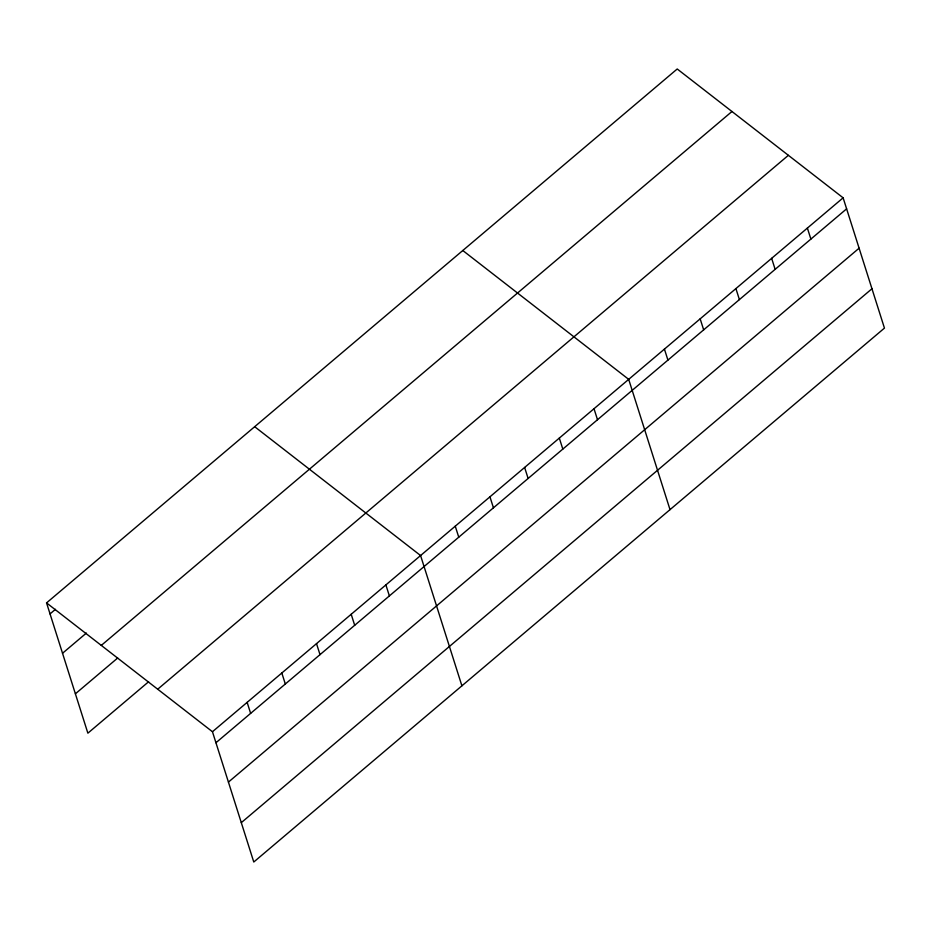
<?xml version="1.0" encoding="UTF-8"?>
<svg xmlns="http://www.w3.org/2000/svg" width="931" height="931" viewBox="0 0 931 931"><rect width="100%" height="100%" fill="white"/><g stroke="black" fill="none" stroke-linecap="round" stroke-linejoin="round"><path stroke-width="1.4" d="M46.55 602.892L677.221 68.987L843.125 197.826L884.45 328.108L253.779 862.013L212.454 731.731L46.55 602.892L87.875 733.174L148.576 681.783M50.041 613.901L55.464 609.305M62.528 653.259L86.374 633.068M101.293 645.404L731.964 111.499M75.388 693.816L117.667 658.019M157.7 689.219L788.371 155.314M212.454 731.731L843.125 197.826M215.945 742.74L846.616 208.835M228.432 782.098L859.104 248.193M241.292 822.655L871.963 288.75M462.788 250.509L628.693 379.359L670.017 509.641M254.675 426.701L420.579 555.539L461.904 685.833M807.386 228.083L810.878 239.092M771.648 258.341L775.139 269.35M735.909 288.587L739.4 299.596M700.17 318.844L703.661 329.853M664.431 349.102L667.923 360.111M594.013 408.721L597.504 419.73M559.322 438.082L562.813 449.091M524.63 467.455L528.121 478.464M489.95 496.817L493.442 507.826M455.259 526.178L458.75 537.187M385.888 584.912L389.379 595.921M351.196 614.274L354.688 625.283M316.517 643.635L320.008 654.644M281.825 673.008L285.317 684.017M247.146 702.37L250.637 713.379"/></g></svg>
